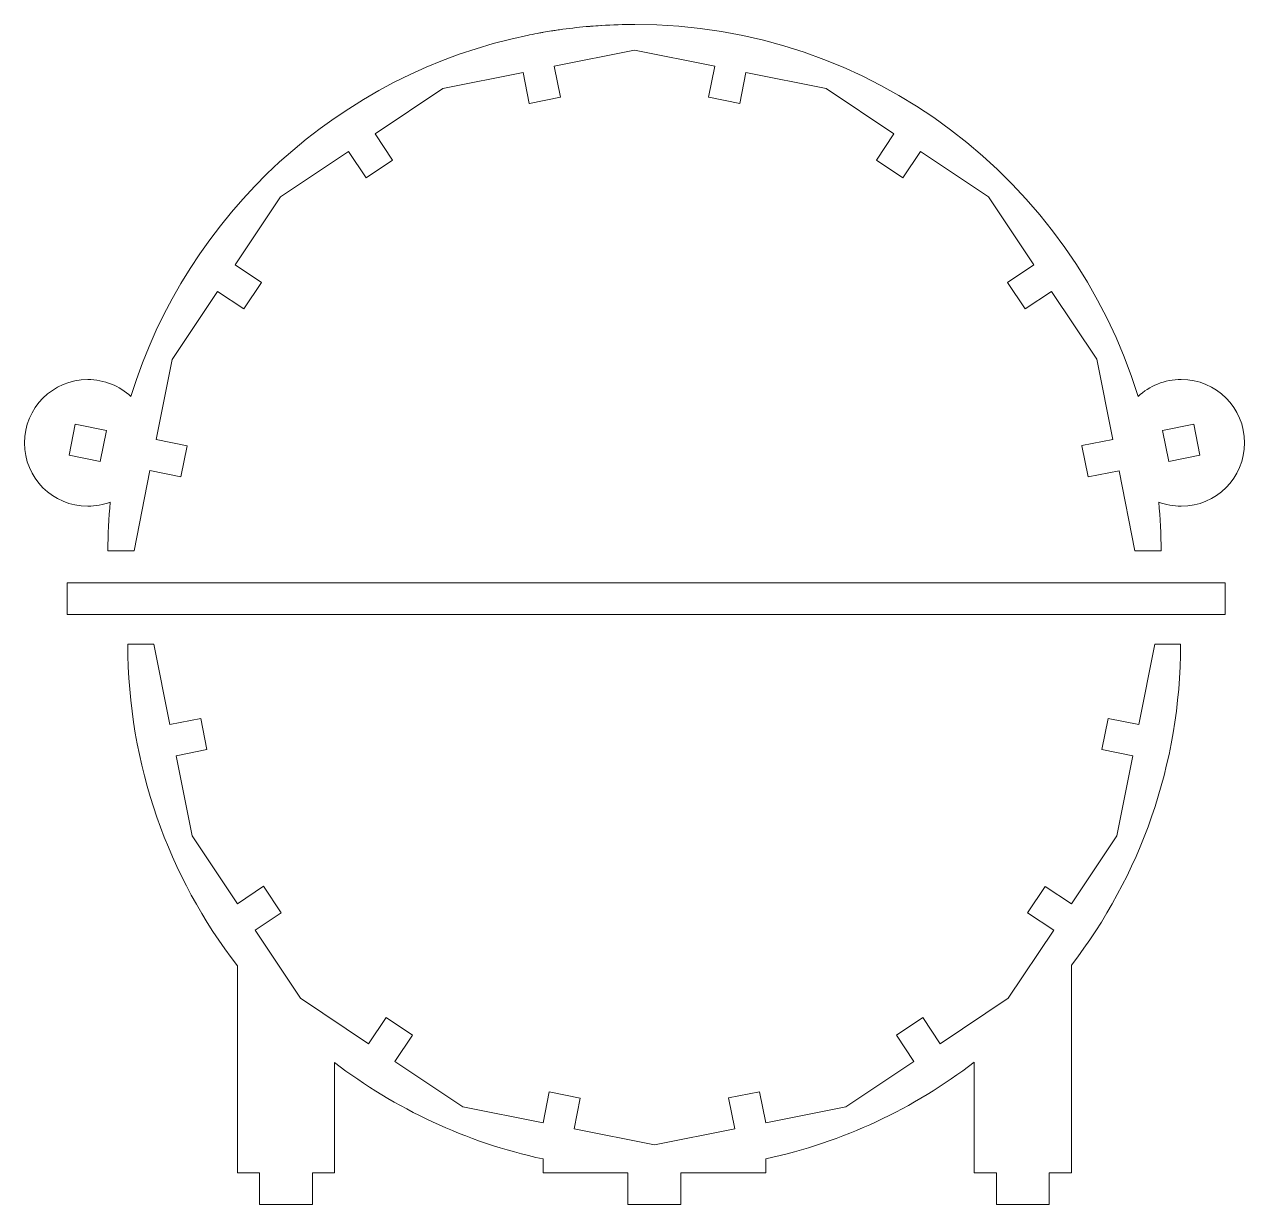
# Model space of a CAD drawing. Header units: centimetres. Extents: x -181 to 252, y -90 to 73.
# Drawn here: x 56.34 to 67.89, y -6.95 to 4.23 of the extents above; entities that cross this region are included whole.
import ezdxf

# ---------------------------------------------------------------- set-up
doc = ezdxf.new("R2010")
doc.units = ezdxf.units.CM
doc.header["$MEASUREMENT"] = 0
doc.layers.add('layer 1', color=7, linetype='Continuous')

msp = doc.modelspace()

# ---------------------------------------------------------------- linework, layer by layer
at = {"layer": 'layer 1', "color": 30, "lineweight": 20}
msp.add_lwpolyline([(56.74087, -1.36239), (67.70751, -1.36239), (67.70751, -1.06239), (56.74087, -1.06239), (56.74087, -1.36239)], close=True, dxfattribs=at)
at = {"layer": 'layer 1', "color": 114, "lineweight": 9}
for points, knots in [([(57.58319, 0.29554), (57.58319, 0.29554), (57.73421, 1.05477), (57.73421, 1.05477), (57.73421, 1.05477), (57.73421, 1.05477), (58.16415, 1.69822), (58.16415, 1.69822), (58.16415, 1.69822), (58.16415, 1.69822), (58.4121, 1.53285), (58.4121, 1.53285), (58.4121, 1.53285), (58.4121, 1.53285), (58.41251, 1.53347), (58.41251, 1.53347), (58.41251, 1.53347), (58.41251, 1.53347), (58.41335, 1.53291), (58.41335, 1.53291), (58.41335, 1.53291), (58.41335, 1.53291), (58.5798, 1.78251), (58.5798, 1.78251), (58.5798, 1.78251), (58.5798, 1.78251), (58.33122, 1.94825), (58.33122, 1.94825), (58.33122, 1.94825), (58.33122, 1.94825), (58.76172, 2.59253), (58.76172, 2.59253), (58.76172, 2.59253), (58.76172, 2.59253), (59.4059, 3.02296), (59.4059, 3.02296), (59.4059, 3.02296), (59.4059, 3.02296), (59.57121, 2.77505), (59.57121, 2.77505), (59.57121, 2.77505), (59.57121, 2.77505), (59.57211, 2.77565), (59.57211, 2.77565), (59.57211, 2.77565), (59.57211, 2.77565), (59.57246, 2.77512), (59.57246, 2.77512), (59.57246, 2.77512), (59.57246, 2.77512), (59.82202, 2.94158), (59.82202, 2.94158), (59.82202, 2.94158), (59.82202, 2.94158), (59.6562, 3.1902), (59.6562, 3.1902), (59.6562, 3.1902), (59.6562, 3.1902), (60.29948, 3.62004), (60.29948, 3.62004), (60.29948, 3.62004), (60.29948, 3.62004), (61.05786, 3.77089), (61.05786, 3.77089), (61.05786, 3.77089), (61.05786, 3.77089), (61.1163, 3.47842), (61.1163, 3.47842), (61.1163, 3.47842), (61.1163, 3.47842), (61.11763, 3.47869), (61.11763, 3.47869), (61.11763, 3.47869), (61.11763, 3.47869), (61.11778, 3.47794), (61.11778, 3.47794), (61.11778, 3.47794), (61.11778, 3.47794), (61.41196, 3.5367), (61.41196, 3.5367), (61.41196, 3.5367), (61.41196, 3.5367), (61.35341, 3.82968), (61.35341, 3.82968), (61.35341, 3.82968), (61.35341, 3.82968), (62.11339, 3.98085), (62.11339, 3.98085), (62.11339, 3.98085), (62.11339, 3.98085), (62.87273, 3.8298), (62.87273, 3.8298), (62.87273, 3.8298), (62.87273, 3.8298), (62.81428, 3.53731), (62.81428, 3.53731), (62.81428, 3.53731), (62.81428, 3.53731), (62.81584, 3.537), (62.81584, 3.537), (62.81584, 3.537), (62.81584, 3.537), (62.81576, 3.53659), (62.81576, 3.53659), (62.81576, 3.53659), (62.81576, 3.53659), (63.10994, 3.47781), (63.10994, 3.47781), (63.10994, 3.47781), (63.10994, 3.47781), (63.16852, 3.77097), (63.16852, 3.77097), (63.16852, 3.77097), (63.16852, 3.77097), (63.9273, 3.62004), (63.9273, 3.62004), (63.9273, 3.62004), (63.9273, 3.62004), (64.56993, 3.19064), (64.56993, 3.19064), (64.56993, 3.19064), (64.56993, 3.19064), (64.40422, 2.94219), (64.40422, 2.94219), (64.40422, 2.94219), (64.40422, 2.94219), (64.40567, 2.94122), (64.40567, 2.94122), (64.40567, 2.94122), (64.40567, 2.94122), (64.40545, 2.94089), (64.40545, 2.94089), (64.40545, 2.94089), (64.40545, 2.94089), (64.65503, 2.77444), (64.65503, 2.77444), (64.65503, 2.77444), (64.65503, 2.77444), (64.82078, 3.02302), (64.82078, 3.02302), (64.82078, 3.02302), (64.82078, 3.02302), (65.46482, 2.59269), (65.46482, 2.59269), (65.46482, 2.59269), (65.46482, 2.59269), (65.89502, 1.94886), (65.89502, 1.94886), (65.89502, 1.94886), (65.89502, 1.94886), (65.64644, 1.78312), (65.64644, 1.78312), (65.64644, 1.78312), (65.64644, 1.78312), (65.81289, 1.53352), (65.81289, 1.53352), (65.81289, 1.53352), (65.81289, 1.53352), (65.81316, 1.5337), (65.81316, 1.5337), (65.81316, 1.5337), (65.81316, 1.5337), (65.81414, 1.53224), (65.81414, 1.53224), (65.81414, 1.53224), (65.81414, 1.53224), (66.06265, 1.69799), (66.06265, 1.69799), (66.06265, 1.69799), (66.06265, 1.69799), (66.49203, 1.05538), (66.49203, 1.05538), (66.49203, 1.05538), (66.49203, 1.05538), (66.64307, 0.29607), (66.64307, 0.29607), (66.64307, 0.29607), (66.64307, 0.29607), (66.35051, 0.23766), (66.35051, 0.23766), (66.35051, 0.23766), (66.35051, 0.23766), (66.35074, 0.2365), (66.35074, 0.2365), (66.35074, 0.2365), (66.35074, 0.2365), (66.35045, 0.23644), (66.35045, 0.23644), (66.35045, 0.23644), (66.35045, 0.23644), (66.40923, -0.05774), (66.40923, -0.05774), (66.40923, -0.05774), (66.40923, -0.05774), (66.70182, 0.00075), (66.70182, 0.00075), (66.70182, 0.00075), (66.70182, 0.00075), (66.85285, -0.75854), (66.85285, -0.75854), (66.85285, -0.75854), (66.85285, -0.75854), (66.85327, -0.75854), (66.85327, -0.75854), (66.85327, -0.75854), (66.85327, -0.75854), (66.85339, -0.75915), (66.85339, -0.75915), (66.85339, -0.75915), (66.85339, -0.75915), (67.09612, -0.75915), (67.09612, -0.75915), (67.09612, -0.75915), (67.09612, -0.75915), (67.09611, -0.75854), (67.09611, -0.75854), (67.09611, -0.75854), (67.09611, -0.75854), (67.0998, -0.75854), (67.0998, -0.75854), (67.0998, -0.75854), (67.0998, -0.60282), (67.09232, -0.44885), (67.07831, -0.29678), (67.07831, -0.29678), (67.14441, -0.32184), (67.21608, -0.33557), (67.29095, -0.33557), (67.29095, -0.33557), (67.62226, -0.33557), (67.89095, -0.06689), (67.89095, 0.26443), (67.89095, 0.26443), (67.89095, 0.59575), (67.62226, 0.86443), (67.29095, 0.86443), (67.29095, 0.86443), (67.1328, 0.86443), (66.98892, 0.80321), (66.88173, 0.70318), (66.88173, 0.70318), (66.25685, 2.74271), (64.3589, 4.2263), (62.11496, 4.2263), (62.11496, 4.2263), (62.00928, 4.2263), (61.90444, 4.22272), (61.80041, 4.21613), (61.80041, 4.21613), (61.80041, 4.21613), (61.79509, 4.21579), (61.79509, 4.21579), (61.79509, 4.21579), (61.76212, 4.21368), (61.72919, 4.21139), (61.6964, 4.20864), (61.6964, 4.20864), (61.6964, 4.20864), (61.68879, 4.20797), (61.68879, 4.20797), (61.68879, 4.20797), (61.60339, 4.20068), (61.51857, 4.19136), (61.43445, 4.17984), (61.43445, 4.17984), (61.4142, 4.17708), (61.39396, 4.17434), (61.37379, 4.17135), (61.37379, 4.17135), (61.35831, 4.16906), (61.34289, 4.16658), (61.32746, 4.16413), (61.32746, 4.16413), (61.30253, 4.16018), (61.27765, 4.15607), (61.25284, 4.15177), (61.25284, 4.15177), (61.24098, 4.14972), (61.22915, 4.14764), (61.21733, 4.14549), (61.21733, 4.14549), (61.18428, 4.1395), (61.15137, 4.13319), (61.11856, 4.12656), (61.11856, 4.12656), (61.11856, 4.12656), (61.1079, 4.12445), (61.1079, 4.12445), (61.1079, 4.12445), (59.31584, 3.75801), (57.87368, 2.4297), (57.34451, 0.70257), (57.34451, 0.70257), (57.23732, 0.8026), (57.09344, 0.86382), (56.93529, 0.86382), (56.93529, 0.86382), (56.60398, 0.86382), (56.33529, 0.59514), (56.33529, 0.26382), (56.33529, 0.26382), (56.33529, -0.0675), (56.60398, -0.33618), (56.93529, -0.33618), (56.93529, -0.33618), (57.01016, -0.33618), (57.08183, -0.32245), (57.14793, -0.29739), (57.14793, -0.29739), (57.13392, -0.44946), (57.12644, -0.60343), (57.12644, -0.75915), (57.12644, -0.75915), (57.12644, -0.75915), (57.37339, -0.75915), (57.37339, -0.75915), (57.37339, -0.75915), (57.37339, -0.75915), (57.52464, 0.00122), (57.52464, 0.00122), (57.52464, 0.00122), (57.52464, 0.00122), (57.81701, -0.05713), (57.81701, -0.05713), (57.81701, -0.05713), (57.81701, -0.05713), (57.87579, 0.23705), (57.87579, 0.23705), (57.87579, 0.23705), (57.87579, 0.23705), (57.58319, 0.29554), (57.58319, 0.29554)], [0, 0, 0, 0, 0.01190476, 0.01190476, 0.01190476, 0.01190476, 0.02380952, 0.02380952, 0.02380952, 0.02380952, 0.03571429, 0.03571429, 0.03571429, 0.03571429, 0.04761905, 0.04761905, 0.04761905, 0.04761905, 0.05952381, 0.05952381, 0.05952381, 0.05952381, 0.07142857, 0.07142857, 0.07142857, 0.07142857, 0.08333333, 0.08333333, 0.08333333, 0.08333333, 0.0952381, 0.0952381, 0.0952381, 0.0952381, 0.10714286, 0.10714286, 0.10714286, 0.10714286, 0.11904762, 0.11904762, 0.11904762, 0.11904762, 0.13095238, 0.13095238, 0.13095238, 0.13095238, 0.14285714, 0.14285714, 0.14285714, 0.14285714, 0.1547619, 0.1547619, 0.1547619, 0.1547619, 0.16666667, 0.16666667, 0.16666667, 0.16666667, 0.17857143, 0.17857143, 0.17857143, 0.17857143, 0.19047619, 0.19047619, 0.19047619, 0.19047619, 0.20238095, 0.20238095, 0.20238095, 0.20238095, 0.21428571, 0.21428571, 0.21428571, 0.21428571, 0.22619048, 0.22619048, 0.22619048, 0.22619048, 0.23809524, 0.23809524, 0.23809524, 0.23809524, 0.25, 0.25, 0.25, 0.25, 0.26190476, 0.26190476, 0.26190476, 0.26190476, 0.27380952, 0.27380952, 0.27380952, 0.27380952, 0.28571429, 0.28571429, 0.28571429, 0.28571429, 0.29761905, 0.29761905, 0.29761905, 0.29761905, 0.30952381, 0.30952381, 0.30952381, 0.30952381, 0.32142857, 0.32142857, 0.32142857, 0.32142857, 0.33333333, 0.33333333, 0.33333333, 0.33333333, 0.3452381, 0.3452381, 0.3452381, 0.3452381, 0.35714286, 0.35714286, 0.35714286, 0.35714286, 0.36904762, 0.36904762, 0.36904762, 0.36904762, 0.38095238, 0.38095238, 0.38095238, 0.38095238, 0.39285714, 0.39285714, 0.39285714, 0.39285714, 0.4047619, 0.4047619, 0.4047619, 0.4047619, 0.41666667, 0.41666667, 0.41666667, 0.41666667, 0.42857143, 0.42857143, 0.42857143, 0.42857143, 0.44047619, 0.44047619, 0.44047619, 0.44047619, 0.45238095, 0.45238095, 0.45238095, 0.45238095, 0.46428571, 0.46428571, 0.46428571, 0.46428571, 0.47619048, 0.47619048, 0.47619048, 0.47619048, 0.48809524, 0.48809524, 0.48809524, 0.48809524, 0.5, 0.5, 0.5, 0.5, 0.51190476, 0.51190476, 0.51190476, 0.51190476, 0.52380952, 0.52380952, 0.52380952, 0.52380952, 0.53571429, 0.53571429, 0.53571429, 0.53571429, 0.54761905, 0.54761905, 0.54761905, 0.54761905, 0.55952381, 0.55952381, 0.55952381, 0.55952381, 0.57142857, 0.57142857, 0.57142857, 0.57142857, 0.58333333, 0.58333333, 0.58333333, 0.58333333, 0.5952381, 0.5952381, 0.5952381, 0.5952381, 0.60714286, 0.60714286, 0.60714286, 0.60714286, 0.61904762, 0.61904762, 0.61904762, 0.61904762, 0.63095238, 0.63095238, 0.63095238, 0.63095238, 0.64285714, 0.64285714, 0.64285714, 0.64285714, 0.6547619, 0.6547619, 0.6547619, 0.6547619, 0.66666667, 0.66666667, 0.66666667, 0.66666667, 0.67857143, 0.67857143, 0.67857143, 0.67857143, 0.69047619, 0.69047619, 0.69047619, 0.69047619, 0.70238095, 0.70238095, 0.70238095, 0.70238095, 0.71428571, 0.71428571, 0.71428571, 0.71428571, 0.72619048, 0.72619048, 0.72619048, 0.72619048, 0.73809524, 0.73809524, 0.73809524, 0.73809524, 0.75, 0.75, 0.75, 0.75, 0.76190476, 0.76190476, 0.76190476, 0.76190476, 0.77380952, 0.77380952, 0.77380952, 0.77380952, 0.78571429, 0.78571429, 0.78571429, 0.78571429, 0.79761905, 0.79761905, 0.79761905, 0.79761905, 0.80952381, 0.80952381, 0.80952381, 0.80952381, 0.82142857, 0.82142857, 0.82142857, 0.82142857, 0.83333333, 0.83333333, 0.83333333, 0.83333333, 0.8452381, 0.8452381, 0.8452381, 0.8452381, 0.85714286, 0.85714286, 0.85714286, 0.85714286, 0.86904762, 0.86904762, 0.86904762, 0.86904762, 0.88095238, 0.88095238, 0.88095238, 0.88095238, 0.89285714, 0.89285714, 0.89285714, 0.89285714, 0.9047619, 0.9047619, 0.9047619, 0.9047619, 0.91666667, 0.91666667, 0.91666667, 0.91666667, 0.92857143, 0.92857143, 0.92857143, 0.92857143, 0.94047619, 0.94047619, 0.94047619, 0.94047619, 0.95238095, 0.95238095, 0.95238095, 0.95238095, 0.96428571, 0.96428571, 0.96428571, 0.96428571, 0.97619048, 0.97619048, 0.97619048, 0.97619048, 1, 1, 1, 1]), ([(57.11177, 0.38152), (57.11177, 0.38152), (57.05299, 0.08736), (57.05299, 0.08736), (57.05299, 0.08736), (57.05299, 0.08736), (56.75881, 0.14614), (56.75881, 0.14614), (56.75881, 0.14614), (56.75881, 0.14614), (56.8176, 0.44029), (56.8176, 0.44029), (56.8176, 0.44029), (56.8176, 0.44029), (57.11177, 0.38152), (57.11177, 0.38152)], [0, 0, 0, 0, 0.2, 0.2, 0.2, 0.2, 0.4, 0.4, 0.4, 0.4, 0.6, 0.6, 0.6, 0.6, 1, 1, 1, 1]), ([(67.11447, 0.38213), (67.11447, 0.38213), (67.17325, 0.08797), (67.17325, 0.08797), (67.17325, 0.08797), (67.17325, 0.08797), (67.46743, 0.14675), (67.46743, 0.14675), (67.46743, 0.14675), (67.46743, 0.14675), (67.40864, 0.4409), (67.40864, 0.4409), (67.40864, 0.4409), (67.40864, 0.4409), (67.11447, 0.38213), (67.11447, 0.38213)], [0, 0, 0, 0, 0.2, 0.2, 0.2, 0.2, 0.4, 0.4, 0.4, 0.4, 0.6, 0.6, 0.6, 0.6, 1, 1, 1, 1])]:
    msp.add_open_spline(points, degree=3, knots=knots, dxfattribs=at)
at = {"layer": 'layer 1', "color": 142, "lineweight": 9}
msp.add_open_spline([(57.71299, -2.40375), (57.71299, -2.40375), (57.56175, -1.64344), (57.56175, -1.64344), (57.56175, -1.64344), (57.56175, -1.64344), (57.3148, -1.64344), (57.3148, -1.64344), (57.3148, -1.64344), (57.3148, -2.78956), (57.70199, -3.84527), (58.35249, -4.68726), (58.35249, -4.68726), (58.35249, -4.68726), (58.35249, -6.64865), (58.35249, -6.64865), (58.35249, -6.64865), (58.35249, -6.64865), (58.56237, -6.64865), (58.56237, -6.64865), (58.56237, -6.64865), (58.56237, -6.64865), (58.56237, -6.94865), (58.56237, -6.94865), (58.56237, -6.94865), (58.56237, -6.94865), (59.06237, -6.94865), (59.06237, -6.94865), (59.06237, -6.94865), (59.06237, -6.94865), (59.06237, -6.64865), (59.06237, -6.64865), (59.06237, -6.64865), (59.06237, -6.64865), (59.27225, -6.64865), (59.27225, -6.64865), (59.27225, -6.64865), (59.27225, -6.64865), (59.27225, -5.60316), (59.27225, -5.60316), (59.27225, -5.60316), (59.84532, -6.04192), (60.51624, -6.35928), (61.24668, -6.51643), (61.24668, -6.51643), (61.24668, -6.51643), (61.24668, -6.64865), (61.24668, -6.64865), (61.24668, -6.64865), (61.24668, -6.64865), (62.05132, -6.64865), (62.05132, -6.64865), (62.05132, -6.64865), (62.05132, -6.64865), (62.05132, -6.94864), (62.05132, -6.94864), (62.05132, -6.94864), (62.05132, -6.94864), (62.55132, -6.94864), (62.55132, -6.94864), (62.55132, -6.94864), (62.55132, -6.94864), (62.55132, -6.64865), (62.55132, -6.64865), (62.55132, -6.64865), (62.55132, -6.64865), (63.35597, -6.64865), (63.35597, -6.64865), (63.35597, -6.64865), (63.35597, -6.64865), (63.35597, -6.5157), (63.35597, -6.5157), (63.35597, -6.5157), (64.08678, -6.35793), (64.75793, -6.03979), (65.33099, -5.60014), (65.33099, -5.60014), (65.33099, -5.60014), (65.33099, -6.64865), (65.33099, -6.64865), (65.33099, -6.64865), (65.33099, -6.64865), (65.54081, -6.64865), (65.54081, -6.64865), (65.54081, -6.64865), (65.54081, -6.64865), (65.54081, -6.94865), (65.54081, -6.94865), (65.54081, -6.94865), (65.54081, -6.94865), (66.04081, -6.94865), (66.04081, -6.94865), (66.04081, -6.94865), (66.04081, -6.94865), (66.04081, -6.64865), (66.04081, -6.64865), (66.04081, -6.64865), (66.04081, -6.64865), (66.25064, -6.64865), (66.25064, -6.64865), (66.25064, -6.64865), (66.25064, -6.64865), (66.25064, -4.68224), (66.25064, -4.68224), (66.25064, -4.68224), (66.8988, -3.84107), (67.28448, -2.78728), (67.28448, -1.64344), (67.28448, -1.64344), (67.28448, -1.64344), (67.04175, -1.64344), (67.04175, -1.64344), (67.04175, -1.64344), (67.04175, -1.64344), (66.8904, -2.40432), (66.8904, -2.40432), (66.8904, -2.40432), (66.8904, -2.40432), (66.59759, -2.34583), (66.59759, -2.34583), (66.59759, -2.34583), (66.59759, -2.34583), (66.53883, -2.64001), (66.53883, -2.64001), (66.53883, -2.64001), (66.53883, -2.64001), (66.83187, -2.69855), (66.83187, -2.69855), (66.83187, -2.69855), (66.83187, -2.69855), (66.68093, -3.45736), (66.68093, -3.45736), (66.68093, -3.45736), (66.68093, -3.45736), (66.25064, -4.10132), (66.25064, -4.10132), (66.25064, -4.10132), (66.25064, -4.10132), (66.00201, -3.93556), (66.00201, -3.93556), (66.00201, -3.93556), (66.00201, -3.93556), (65.83558, -4.18516), (65.83558, -4.18516), (65.83558, -4.18516), (65.83558, -4.18516), (66.08397, -4.35076), (66.08397, -4.35076), (66.08397, -4.35076), (66.08397, -4.35076), (65.65342, -4.99512), (65.65342, -4.99512), (65.65342, -4.99512), (65.65342, -4.99512), (65.00856, -5.42601), (65.00856, -5.42601), (65.00856, -5.42601), (65.00856, -5.42601), (64.84301, -5.17787), (64.84301, -5.17787), (64.84301, -5.17787), (64.84301, -5.17787), (64.59346, -5.34436), (64.59346, -5.34436), (64.59346, -5.34436), (64.59346, -5.34436), (64.75911, -5.59268), (64.75911, -5.59268), (64.75911, -5.59268), (64.75911, -5.59268), (64.11566, -6.02263), (64.11566, -6.02263), (64.11566, -6.02263), (64.11566, -6.02263), (63.35597, -6.17374), (63.35597, -6.17374), (63.35597, -6.17374), (63.35597, -6.17374), (63.29734, -5.88052), (63.29734, -5.88052), (63.29734, -5.88052), (63.29734, -5.88052), (63.00317, -5.93931), (63.00317, -5.93931), (63.00317, -5.93931), (63.00317, -5.93931), (63.06174, -6.23226), (63.06174, -6.23226), (63.06174, -6.23226), (63.06174, -6.23226), (62.30175, -6.38344), (62.30175, -6.38344), (62.30175, -6.38344), (62.30175, -6.38344), (61.54092, -6.2321), (61.54092, -6.2321), (61.54092, -6.2321), (61.54092, -6.2321), (61.59936, -5.93937), (61.59936, -5.93937), (61.59936, -5.93937), (61.59936, -5.93937), (61.30518, -5.88064), (61.30518, -5.88064), (61.30518, -5.88064), (61.30518, -5.88064), (61.24668, -6.17357), (61.24668, -6.17357), (61.24668, -6.17357), (61.24668, -6.17357), (60.48784, -6.02263), (60.48784, -6.02263), (60.48784, -6.02263), (60.48784, -6.02263), (59.84386, -5.59233), (59.84386, -5.59233), (59.84386, -5.59233), (59.84386, -5.59233), (60.00966, -5.34366), (60.00966, -5.34366), (60.00966, -5.34366), (60.00966, -5.34366), (59.76007, -5.17721), (59.76007, -5.17721), (59.76007, -5.17721), (59.76007, -5.17721), (59.59442, -5.42566), (59.59442, -5.42566), (59.59442, -5.42566), (59.59442, -5.42566), (58.95008, -4.99512), (58.95008, -4.99512), (58.95008, -4.99512), (58.95008, -4.99512), (58.51916, -4.35021), (58.51916, -4.35021), (58.51916, -4.35021), (58.51916, -4.35021), (58.7674, -4.18462), (58.7674, -4.18462), (58.7674, -4.18462), (58.7674, -4.18462), (58.60092, -3.93506), (58.60092, -3.93506), (58.60092, -3.93506), (58.60092, -3.93506), (58.35249, -4.10078), (58.35249, -4.10078), (58.35249, -4.10078), (58.35249, -4.10078), (57.92257, -3.45736), (57.92257, -3.45736), (57.92257, -3.45736), (57.92257, -3.45736), (57.77152, -2.69799), (57.77152, -2.69799), (57.77152, -2.69799), (57.77152, -2.69799), (58.06436, -2.6394), (58.06436, -2.6394), (58.06436, -2.6394), (58.06436, -2.6394), (58.00553, -2.34522), (58.00553, -2.34522), (58.00553, -2.34522), (58.00553, -2.34522), (57.71299, -2.40375), (57.71299, -2.40375)], degree=3, knots=[0, 0, 0, 0, 0.01470588, 0.01470588, 0.01470588, 0.01470588, 0.02941176, 0.02941176, 0.02941176, 0.02941176, 0.04411765, 0.04411765, 0.04411765, 0.04411765, 0.05882353, 0.05882353, 0.05882353, 0.05882353, 0.07352941, 0.07352941, 0.07352941, 0.07352941, 0.08823529, 0.08823529, 0.08823529, 0.08823529, 0.10294118, 0.10294118, 0.10294118, 0.10294118, 0.11764706, 0.11764706, 0.11764706, 0.11764706, 0.13235294, 0.13235294, 0.13235294, 0.13235294, 0.14705882, 0.14705882, 0.14705882, 0.14705882, 0.16176471, 0.16176471, 0.16176471, 0.16176471, 0.17647059, 0.17647059, 0.17647059, 0.17647059, 0.19117647, 0.19117647, 0.19117647, 0.19117647, 0.20588235, 0.20588235, 0.20588235, 0.20588235, 0.22058824, 0.22058824, 0.22058824, 0.22058824, 0.23529412, 0.23529412, 0.23529412, 0.23529412, 0.25, 0.25, 0.25, 0.25, 0.26470588, 0.26470588, 0.26470588, 0.26470588, 0.27941176, 0.27941176, 0.27941176, 0.27941176, 0.29411765, 0.29411765, 0.29411765, 0.29411765, 0.30882353, 0.30882353, 0.30882353, 0.30882353, 0.32352941, 0.32352941, 0.32352941, 0.32352941, 0.33823529, 0.33823529, 0.33823529, 0.33823529, 0.35294118, 0.35294118, 0.35294118, 0.35294118, 0.36764706, 0.36764706, 0.36764706, 0.36764706, 0.38235294, 0.38235294, 0.38235294, 0.38235294, 0.39705882, 0.39705882, 0.39705882, 0.39705882, 0.41176471, 0.41176471, 0.41176471, 0.41176471, 0.42647059, 0.42647059, 0.42647059, 0.42647059, 0.44117647, 0.44117647, 0.44117647, 0.44117647, 0.45588235, 0.45588235, 0.45588235, 0.45588235, 0.47058824, 0.47058824, 0.47058824, 0.47058824, 0.48529412, 0.48529412, 0.48529412, 0.48529412, 0.5, 0.5, 0.5, 0.5, 0.51470588, 0.51470588, 0.51470588, 0.51470588, 0.52941176, 0.52941176, 0.52941176, 0.52941176, 0.54411765, 0.54411765, 0.54411765, 0.54411765, 0.55882353, 0.55882353, 0.55882353, 0.55882353, 0.57352941, 0.57352941, 0.57352941, 0.57352941, 0.58823529, 0.58823529, 0.58823529, 0.58823529, 0.60294118, 0.60294118, 0.60294118, 0.60294118, 0.61764706, 0.61764706, 0.61764706, 0.61764706, 0.63235294, 0.63235294, 0.63235294, 0.63235294, 0.64705882, 0.64705882, 0.64705882, 0.64705882, 0.66176471, 0.66176471, 0.66176471, 0.66176471, 0.67647059, 0.67647059, 0.67647059, 0.67647059, 0.69117647, 0.69117647, 0.69117647, 0.69117647, 0.70588235, 0.70588235, 0.70588235, 0.70588235, 0.72058824, 0.72058824, 0.72058824, 0.72058824, 0.73529412, 0.73529412, 0.73529412, 0.73529412, 0.75, 0.75, 0.75, 0.75, 0.76470588, 0.76470588, 0.76470588, 0.76470588, 0.77941176, 0.77941176, 0.77941176, 0.77941176, 0.79411765, 0.79411765, 0.79411765, 0.79411765, 0.80882353, 0.80882353, 0.80882353, 0.80882353, 0.82352941, 0.82352941, 0.82352941, 0.82352941, 0.83823529, 0.83823529, 0.83823529, 0.83823529, 0.85294118, 0.85294118, 0.85294118, 0.85294118, 0.86764706, 0.86764706, 0.86764706, 0.86764706, 0.88235294, 0.88235294, 0.88235294, 0.88235294, 0.89705882, 0.89705882, 0.89705882, 0.89705882, 0.91176471, 0.91176471, 0.91176471, 0.91176471, 0.92647059, 0.92647059, 0.92647059, 0.92647059, 0.94117647, 0.94117647, 0.94117647, 0.94117647, 0.95588235, 0.95588235, 0.95588235, 0.95588235, 0.97058824, 0.97058824, 0.97058824, 0.97058824, 1, 1, 1, 1], dxfattribs=at)

doc.saveas('drawing.dxf')
